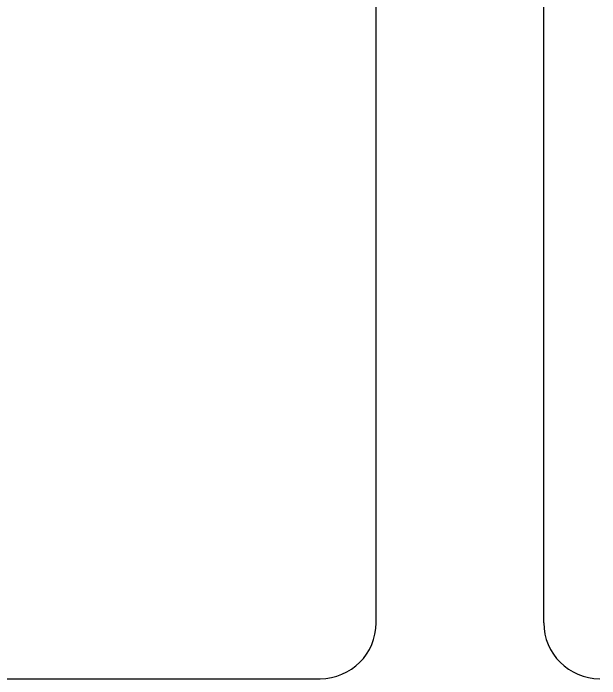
# Model space of a CAD drawing. Header units: millimetres. Extents: x -155 to 94595, y -3153 to 63413.
# Drawn here: x 80534 to 81058, y 47028 to 47623 of the extents above; entities that cross this region are included whole.
import ezdxf

# ---------------------------------------------------------------- set-up
doc = ezdxf.new("R2010")
doc.units = ezdxf.units.MM
doc.layers.add('int', color=185, linetype='Continuous')

msp = doc.modelspace()

# ---------------------------------------------------------------- linework, layer by layer
at = {"layer": 'int'}
for p, q in [((80858.321, 47077.894), (80858.321, 48177.894)), ((81008.321, 47077.894), (81008.321, 48177.894)), ((80308.321, 47027.894), (80808.321, 47027.894))]:
    msp.add_line(p, q, dxfattribs=at)
for centre, start, end in [((80808.321, 47077.894), 270, 0), ((81058.321, 47077.894), 180, 270)]:
    msp.add_arc(centre, 50, start, end, dxfattribs=at)

doc.saveas('drawing.dxf')
